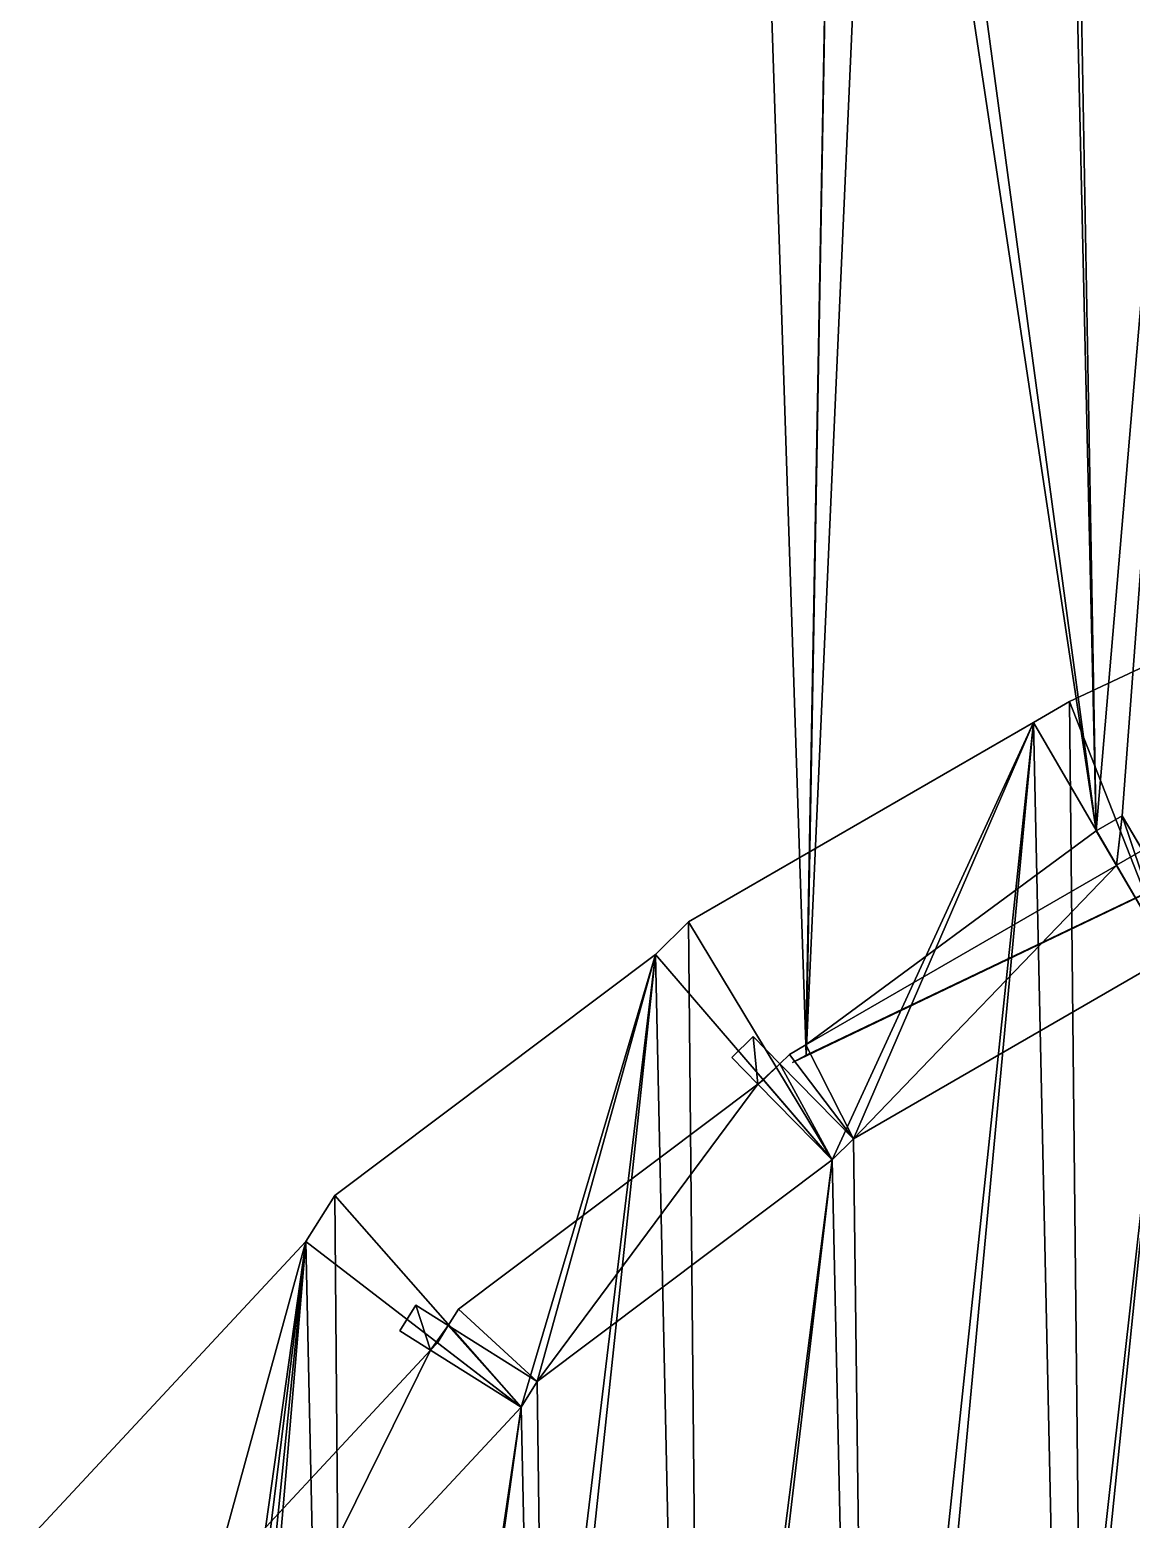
# Model space of a CAD drawing. Extents: x -282 to 16, y -6 to 46.
# Drawn here: x -13.202 to -9.537, y 7.373 to 12.329 of the extents above; entities that cross this region are included whole.
import ezdxf

# ---------------------------------------------------------------- set-up
doc = ezdxf.new("R2010")
doc.units = 0

msp = doc.modelspace()

# ---------------------------------------------------------------- linework, layer by layer
for points in [[(-6.0437, 10.9039, -0.0618), (-12.6705, 39.5314, -0.0618), (-12.6392, 39.5816, -0.0618)], [(-12.6392, 39.5816, -0.0618), (-12.6705, 39.5314, -0.0618), (-6.0437, 10.9039, -0.0618)], [(-6.0437, 10.9039, -0.0618), (-12.6392, 39.5816, -0.0618), (-12.3861, 39.4779, -0.0618)], [(-12.3861, 39.4779, -0.0618), (-12.6392, 39.5816, -0.0618), (-6.0437, 10.9039, -0.0618)], [(-6.0437, 10.9039, -0.0618), (-12.7335, 39.4307, -0.0618), (-12.6705, 39.5314, -0.0618)], [(-12.6705, 39.5314, -0.0618), (-12.7335, 39.4307, -0.0618), (-6.0437, 10.9039, -0.0618)], [(-6.0437, 10.9039, -0.0618), (-12.3861, 39.4779, -0.0618), (-11.6386, 39.2051, -0.0618)], [(-11.6386, 39.2051, -0.0618), (-12.3861, 39.4779, -0.0618), (-6.0437, 10.9039, -0.0618)], [(-12.7335, 39.4307, -0.0618), (-6.0437, 10.9039, -0.0618), (-13.2018, 38.682, -0.0618)], [(-13.2018, 38.682, -0.0618), (-6.0437, 10.9039, -0.0618), (-12.7335, 39.4307, -0.0618)], [(-6.0437, 10.9039, -0.0618), (-11.6386, 39.2051, -0.0618), (-10.8811, 38.9616, -0.0618)], [(-10.8811, 38.9616, -0.0618), (-11.6386, 39.2051, -0.0618), (-6.0437, 10.9039, -0.0618)], [(-6.0437, 10.9039, -0.0618), (-10.8811, 38.9616, -0.0618), (-10.1146, 38.7479, -0.0618)], [(-10.1146, 38.7479, -0.0618), (-10.8811, 38.9616, -0.0618), (-6.0437, 10.9039, -0.0618)], [(-6.0437, 10.9039, -0.0618), (-10.1146, 38.7479, -0.0618), (-9.3403, 38.5643, -0.0618)], [(-9.3403, 38.5643, -0.0618), (-10.1146, 38.7479, -0.0618), (-6.0437, 10.9039, -0.0618)], [(-13.2018, 38.682, -0.0618), (-6.1285, 11.233, 0.5882), (-6.0437, 10.9039, -0.0618)], [(-6.1285, 11.233, 0.5882), (-13.2018, 38.682, -0.0618), (-6.2458, 11.6881, 0.5882)], [(-6.2458, 11.6881, 0.5882), (-13.2018, 38.682, -0.0618), (-6.4841, 12.6129, 0.5882)], [(-6.4841, 12.6129, 0.5882), (-13.2018, 38.682, -0.0618), (-6.2458, 11.6881, 0.5882)], [(-6.2458, 11.6881, 0.5882), (-13.2018, 38.682, -0.0618), (-6.1285, 11.233, 0.5882)], [(-6.0437, 10.9039, -0.0618), (-6.1285, 11.233, 0.5882), (-13.2018, 38.682, -0.0618)], [(-13.2018, 38.682, -0.3218), (-6.0437, 10.9039, -0.0618), (-6.0437, 10.9039, -0.3218)], [(-6.0437, 10.9039, -0.0618), (-13.2018, 38.682, -0.3218), (-13.2018, 38.682, -0.0618)], [(-13.2018, 38.682, -0.0618), (-13.2018, 38.682, -0.3218), (-6.0437, 10.9039, -0.0618)], [(-6.0437, 10.9039, -0.3218), (-6.0437, 10.9039, -0.0618), (-13.2018, 38.682, -0.3218)], [(-8.9355, 18.1185, -0.3218), (-13.2018, 38.682, -0.3218), (-6.0437, 10.9039, -0.3218)], [(-6.0437, 10.9039, -0.3218), (-13.2018, 38.682, -0.3218), (-8.9355, 18.1185, -0.3218)], [(-6.5252, 10.7688, 4.5987), (-6.4879, 10.624, 3.9382), (-11.1843, 28.849, 3.9382)], [(-6.5252, 10.7688, 4.5987), (-11.1843, 28.849, 3.9382), (-7.9035, 16.1174, 4.5987)], [(-8.8441, 19.8668, 3.9382), (-11.1843, 28.849, 3.9382), (-6.4879, 10.624, 3.9382)], [(-7.9035, 16.1174, 4.5987), (-11.1843, 28.849, 3.9382), (-6.5252, 10.7688, 4.5987)], [(-11.1843, 28.849, 3.9382), (-6.4879, 10.624, 3.9382), (-6.5252, 10.7688, 4.5987)], [(-6.4879, 10.624, 3.9382), (-11.1843, 28.849, 3.9382), (-8.8441, 19.8668, 3.9382)], [(-8.9355, 18.1185, 4.5987), (-9.7459, 14.8209, 4.5987), (-9.6531, 9.6633, 4.5987)], [(-9.6531, 9.6633, 4.5987), (-9.7459, 14.8209, 4.5987), (-8.9355, 18.1185, 4.5987)], [(-9.6531, 9.6633, -0.0618), (-8.9355, 18.1185, -0.0618), (-9.7459, 14.8209, -0.0618)], [(-8.9355, 18.1185, 4.1182), (-9.7459, 14.8209, 4.1182), (-7.0087, 10.6414, 4.1182)], [(-8.9355, 18.1185, 4.5987), (-9.6531, 9.6633, 4.5987), (-9.5668, 9.7137, 4.5987)], [(-9.5668, 9.7137, 4.5987), (-9.6531, 9.6633, 4.5987), (-8.9355, 18.1185, 4.5987)], [(-9.5668, 9.7137, -0.0618), (-8.9355, 18.1185, -0.0618), (-9.6531, 9.6633, -0.0618)], [(-8.9355, 18.1185, 4.5987), (-9.5668, 9.7137, 4.5987), (-9.5004, 9.6002, 4.5987)], [(-9.5004, 9.6002, 4.5987), (-9.5668, 9.7137, 4.5987), (-8.9355, 18.1185, 4.5987)], [(-9.4997, 9.599, -0.0618), (-8.9355, 18.1185, -0.0618), (-9.5668, 9.7137, -0.0618)], [(-10.5043, 15.3082, 4.5987), (-10.8615, 16.2566, 4.5987), (-10.6192, 8.9511, 4.5987)], [(-10.8615, 16.2566, 4.5987), (-10.6192, 8.9511, 4.1182), (-10.6192, 8.9511, 4.5987)], [(-10.6192, 8.9511, 4.1182), (-10.8615, 16.2566, 4.5987), (-10.8615, 16.2566, 4.1182)], [(-10.6192, 8.9511, 4.5987), (-10.8615, 16.2566, 4.5987), (-10.5043, 15.3082, 4.5987)], [(-10.8615, 16.2566, 4.1182), (-10.8615, 16.2566, 4.5987), (-10.6192, 8.9511, 4.1182)], [(-10.6192, 8.9511, 4.5987), (-10.6192, 8.9511, 4.1182), (-10.8615, 16.2566, 4.5987)], [(-10.6192, 8.9511, -0.0618), (-10.5043, 15.3082, -0.0618), (-10.8615, 16.2566, -0.0618)], [(-10.6192, 8.9511, 4.1182), (-10.5043, 15.3082, 4.1182), (-10.8615, 16.2566, 4.1182)], [(-10.6192, 8.9511, 4.5987), (-9.6531, 9.6633, 4.5987), (-10.5043, 15.3082, 4.5987)], [(-10.5043, 15.3082, 4.5987), (-9.6531, 9.6633, 4.5987), (-10.6192, 8.9511, 4.5987)], [(-10.5043, 15.3082, -0.0618), (-10.6192, 8.9511, -0.0618), (-9.6531, 9.6633, -0.0618)], [(-10.6181, 8.9174, 4.1182), (-10.5043, 15.3082, 4.1182), (-10.6192, 8.9511, 4.1182)], [(-10.5043, 15.3082, 4.1182), (-10.6181, 8.9174, 4.1182), (-10.3529, 14.8615, 4.1182)], [(-10.5043, 15.3082, 4.5987), (-9.6531, 9.6633, 4.5987), (-10.3529, 14.8615, 4.5987)], [(-10.3529, 14.8615, 4.5987), (-9.6531, 9.6633, 4.5987), (-10.5043, 15.3082, 4.5987)], [(-10.3529, 14.8615, -0.0618), (-10.5043, 15.3082, -0.0618), (-9.6531, 9.6633, -0.0618)], [(-10.3529, 14.8615, 4.1182), (-10.6181, 8.9174, 4.1182), (-7.0087, 10.6414, 4.1182)], [(-10.3529, 14.8615, 4.5987), (-9.6531, 9.6633, 4.5987), (-9.7689, 14.7236, 4.5987)], [(-9.7689, 14.7236, 4.5987), (-9.6531, 9.6633, 4.5987), (-10.3529, 14.8615, 4.5987)], [(-9.7689, 14.7236, -0.0618), (-10.3529, 14.8615, -0.0618), (-9.6531, 9.6633, -0.0618)], [(-9.7689, 14.7236, 4.1182), (-10.3529, 14.8615, 4.1182), (-7.0087, 10.6414, 4.1182)], [(-9.7689, 14.7236, 4.5987), (-9.6531, 9.6633, 4.5987), (-9.7459, 14.8209, 4.5987)], [(-9.7459, 14.8209, 4.5987), (-9.6531, 9.6633, 4.5987), (-9.7689, 14.7236, 4.5987)], [(-9.7459, 14.8209, -0.0618), (-9.7689, 14.7236, -0.0618), (-9.6531, 9.6633, -0.0618)], [(-9.7459, 14.8209, 4.1182), (-9.7689, 14.7236, 4.1182), (-7.0087, 10.6414, 4.1182)], [(-9.7421, 10.0943, 11.1482), (-9.6295, -0.6979, 11.1482), (-8.5391, 10.6585, 11.1482)], [(-8.5391, 10.6585, 11.1482), (-9.6295, -0.6979, 11.1482), (-9.7421, 10.0943, 11.1482)], [(-8.5391, 10.6585, 10.9482), (-9.7421, 10.0943, 10.9482), (-9.4095, 9.2463, 10.9482)], [(-8.5391, 10.6585, 11.1482), (-9.7421, 10.0943, 11.1482), (-8.5391, 10.6585, 10.9482)], [(-9.7421, 10.0943, 10.9482), (-8.5391, 10.6585, 10.9482), (-9.7421, 10.0943, 11.1482)], [(-8.5391, 10.6585, 11.1482), (-9.6295, -0.6979, 11.1482), (-9.5069, -0.7625, 11.1482)], [(-9.5069, -0.7625, 11.1482), (-9.6295, -0.6979, 11.1482), (-8.5391, 10.6585, 11.1482)], [(-10.6638, 8.8929, 4.1182), (-7.0087, 10.6414, 4.1182), (-10.6181, 8.9174, 4.1182)], [(-9.8617, 10.0244, 11.1482), (-9.6295, -0.6979, 11.1482), (-9.7421, 10.0943, 11.1482)], [(-9.7421, 10.0943, 11.1482), (-9.6295, -0.6979, 11.1482), (-9.8617, 10.0244, 11.1482)], [(-9.7421, 10.0943, 10.9482), (-9.8617, 10.0244, 10.9482), (-9.4095, 9.2463, 10.9482)], [(-9.7421, 10.0943, 11.1482), (-9.8617, 10.0244, 11.1482), (-9.7421, 10.0943, 10.9482)], [(-9.8617, 10.0244, 10.9482), (-9.7421, 10.0943, 10.9482), (-9.8617, 10.0244, 11.1482)], [(-11.0095, 9.3608, 11.1482), (-10.92, 0.0188, 11.1482), (-9.8617, 10.0244, 11.1482)], [(-9.8617, 10.0244, 11.1482), (-10.92, 0.0188, 11.1482), (-11.0095, 9.3608, 11.1482)], [(-9.8617, 10.0244, 10.9482), (-11.0095, 9.3608, 10.9482), (-10.5322, 8.5685, 10.9482)], [(-9.8617, 10.0244, 11.1482), (-11.0095, 9.3608, 11.1482), (-9.8617, 10.0244, 10.9482)], [(-11.0095, 9.3608, 10.9482), (-9.8617, 10.0244, 10.9482), (-11.0095, 9.3608, 11.1482)], [(-9.8617, 10.0244, 11.1482), (-10.92, 0.0188, 11.1482), (-10.8049, -0.0846, 11.1482)], [(-10.8049, -0.0846, 11.1482), (-10.92, 0.0188, 11.1482), (-9.8617, 10.0244, 11.1482)], [(-9.8617, 10.0244, 11.1482), (-10.8049, -0.0846, 11.1482), (-9.6295, -0.6979, 11.1482)], [(-9.6295, -0.6979, 11.1482), (-10.8049, -0.0846, 11.1482), (-9.8617, 10.0244, 11.1482)], [(-10.4608, 8.6385, 10.9482), (-9.8617, 10.0244, 10.9482), (-10.5322, 8.5685, 10.9482)], [(-9.4095, 9.2463, 10.9482), (-9.8617, 10.0244, 10.9482), (-10.4608, 8.6385, 10.9482)], [(-9.6531, 9.6633, 4.5987), (-9.5668, 9.7137, -0.0618), (-9.6531, 9.6633, -0.0618)], [(-9.5668, 9.7137, -0.0618), (-9.6531, 9.6633, 4.5987), (-9.5668, 9.7137, 4.5987)], [(-9.5668, 9.7137, -0.0618), (-9.5861, 9.5485, -0.0618), (-9.6531, 9.6633, -0.0618)], [(-9.6531, 9.6633, 10.9382), (-9.5668, 9.7137, 4.5987), (-9.6531, 9.6633, 4.5987)], [(-9.5668, 9.7137, 4.5987), (-9.6531, 9.6633, 10.9382), (-9.5668, 9.7137, 10.9382)], [(-9.5668, 9.7137, 4.5987), (-9.6531, 9.6633, 4.5987), (-9.5668, 9.7137, -0.0618)], [(-9.6531, 9.6633, -0.0618), (-9.5668, 9.7137, -0.0618), (-9.6531, 9.6633, 4.5987)], [(-9.6531, 9.6633, -0.0618), (-9.5861, 9.5485, -0.0618), (-9.5668, 9.7137, -0.0618)], [(-9.5668, 9.7137, 10.9382), (-9.6531, 9.6633, 10.9382), (-9.5668, 9.7137, 4.5987)], [(-9.6531, 9.6633, 4.5987), (-9.5668, 9.7137, 4.5987), (-9.6531, 9.6633, 10.9382)], [(-9.5861, 9.5485, 10.9382), (-9.5668, 9.7137, 10.9382), (-9.6531, 9.6633, 10.9382)], [(-9.6531, 9.6633, 10.9382), (-9.5668, 9.7137, 10.9382), (-9.5861, 9.5485, 10.9382)], [(-9.5861, 9.5485, -0.0618), (-9.5668, 9.7137, -0.0618), (-9.5854, 9.5489, -0.0618)], [(-9.5854, 9.5489, -0.0618), (-9.5668, 9.7137, -0.0618), (-9.5861, 9.5485, -0.0618)], [(-9.5668, 9.7137, 10.9382), (-9.5861, 9.5485, 10.9382), (-9.4095, 9.2463, 10.9382)], [(-9.4095, 9.2463, 10.9382), (-9.5861, 9.5485, 10.9382), (-9.5668, 9.7137, 10.9382)], [(-9.5854, 9.5489, -0.0618), (-9.5668, 9.7137, -0.0618), (-9.4997, 9.599, -0.0618)], [(-9.4997, 9.599, -0.0618), (-9.5668, 9.7137, -0.0618), (-9.5854, 9.5489, -0.0618)], [(-9.5668, 9.7137, 10.9382), (-9.4997, 9.599, -0.0618), (-9.5668, 9.7137, -0.0618)], [(-9.5668, 9.7137, 10.9382), (-9.5668, 9.7137, -0.0618), (-9.5668, 9.7137, 4.5987)], [(-9.5668, 9.7137, 4.5987), (-9.5668, 9.7137, -0.0618), (-9.5668, 9.7137, 10.9382)], [(-9.5668, 9.7137, -0.0618), (-9.4997, 9.599, -0.0618), (-9.5668, 9.7137, 10.9382)], [(-9.5668, 9.7137, 10.9382), (-9.4095, 9.2463, 10.9382), (-9.4997, 9.599, 10.9382)], [(-9.4997, 9.599, -0.0618), (-9.5668, 9.7137, 10.9382), (-9.4997, 9.599, 10.9382)], [(-9.4997, 9.599, 10.9382), (-9.4095, 9.2463, 10.9382), (-9.5668, 9.7137, 10.9382)], [(-9.4997, 9.599, 10.9382), (-9.5668, 9.7137, 10.9382), (-9.4997, 9.599, -0.0618)], [(-9.6531, 9.6633, 4.5987), (-10.6192, 8.9511, 4.5987), (-9.5861, 9.5485, 4.5987)], [(-9.5861, 9.5485, 4.5987), (-10.6192, 8.9511, 4.5987), (-9.6531, 9.6633, 4.5987)], [(-9.5861, 9.5485, -0.0618), (-9.6531, 9.6633, -0.0618), (-10.6192, 8.9511, -0.0618)], [(-9.6531, 9.6633, 4.5987), (-9.5861, 9.5485, -0.0618), (-9.5861, 9.5485, 4.5987)], [(-9.5861, 9.5485, -0.0618), (-9.6531, 9.6633, 4.5987), (-9.6531, 9.6633, -0.0618)], [(-9.6531, 9.6633, 10.9382), (-9.5861, 9.5485, 9.9382), (-9.5861, 9.5485, 10.9382)], [(-9.5861, 9.5485, 9.9382), (-9.6531, 9.6633, 10.9382), (-9.5861, 9.5485, 7.5382)], [(-9.5861, 9.5485, 7.5382), (-9.6531, 9.6633, 4.5987), (-9.5861, 9.5485, 4.5987)], [(-9.6531, 9.6633, 4.5987), (-9.5861, 9.5485, 7.5382), (-9.6531, 9.6633, 10.9382)], [(-9.6531, 9.6633, -0.0618), (-9.6531, 9.6633, 4.5987), (-9.5861, 9.5485, -0.0618)], [(-9.5861, 9.5485, 4.5987), (-9.5861, 9.5485, -0.0618), (-9.6531, 9.6633, 4.5987)], [(-9.6531, 9.6633, 10.9382), (-9.5861, 9.5485, 7.5382), (-9.6531, 9.6633, 4.5987)], [(-9.5861, 9.5485, 4.5987), (-9.6531, 9.6633, 4.5987), (-9.5861, 9.5485, 7.5382)], [(-9.5861, 9.5485, 7.5382), (-9.6531, 9.6633, 10.9382), (-9.5861, 9.5485, 9.9382)], [(-9.5861, 9.5485, 10.9382), (-9.5861, 9.5485, 9.9382), (-9.6531, 9.6633, 10.9382)], [(-9.4095, 9.2463, -0.0618), (-9.5854, 9.5489, -0.0618), (-9.4997, 9.599, -0.0618)], [(-9.4997, 9.599, -0.0618), (-9.5854, 9.5489, -0.0618), (-9.4095, 9.2463, -0.0618)], [(-9.5861, 9.5485, 10.9382), (-10.6192, 8.9511, 9.9382), (-9.5861, 9.5485, 9.9382)], [(-10.6192, 8.9511, 9.9382), (-9.5861, 9.5485, 10.9382), (-10.6192, 8.9511, 10.9382)], [(-10.6192, 8.9511, 10.9382), (-9.5861, 9.5485, 10.9382), (-10.6192, 8.9511, 9.9382)], [(-9.5861, 9.5485, 9.9382), (-10.6192, 8.9511, 9.9382), (-9.5861, 9.5485, 10.9382)], [(-10.4608, 8.6385, 10.9382), (-10.6192, 8.9511, 10.9382), (-9.5861, 9.5485, 10.9382)], [(-9.5861, 9.5485, 10.9382), (-10.6192, 8.9511, 10.9382), (-10.4608, 8.6385, 10.9382)], [(-9.5861, 9.5485, 7.5382), (-10.6192, 8.9511, 4.5987), (-9.5861, 9.5485, 4.5987)], [(-10.6192, 8.9511, 4.5987), (-9.5861, 9.5485, 7.5382), (-10.6192, 8.9511, 4.6882)], [(-10.6192, 8.9511, 4.6882), (-9.5861, 9.5485, 7.5382), (-10.6192, 8.9511, 7.5382)], [(-10.6192, 8.9511, 7.5382), (-9.5861, 9.5485, 7.5382), (-10.6192, 8.9511, 4.6882)], [(-10.6192, 8.9511, 4.6882), (-9.5861, 9.5485, 7.5382), (-10.6192, 8.9511, 4.5987)], [(-9.5861, 9.5485, 4.5987), (-10.6192, 8.9511, 4.5987), (-9.5861, 9.5485, 7.5382)], [(-9.5861, 9.5485, -0.0618), (-10.6192, 8.9511, 4.1182), (-10.6192, 8.9511, -0.0618)], [(-10.6192, 8.9511, 4.1182), (-9.5861, 9.5485, -0.0618), (-9.5861, 9.5485, 4.5987)], [(-10.6192, 8.9511, 4.1182), (-9.5861, 9.5485, 4.5987), (-10.6192, 8.9511, 4.5987)], [(-10.6192, 8.9511, 4.5987), (-9.5861, 9.5485, 4.5987), (-10.6192, 8.9511, 4.1182)], [(-9.5861, 9.5485, 4.5987), (-9.5861, 9.5485, -0.0618), (-10.6192, 8.9511, 4.1182)], [(-10.6192, 8.9511, -0.0618), (-10.6192, 8.9511, 4.1182), (-9.5861, 9.5485, -0.0618)], [(-9.5861, 9.5485, 9.9382), (-10.6192, 8.9511, 7.5382), (-9.5861, 9.5485, 7.5382)], [(-10.6192, 8.9511, 7.5382), (-9.5861, 9.5485, 9.9382), (-10.6192, 8.9511, 9.9382)], [(-10.6192, 8.9511, 9.9382), (-9.5861, 9.5485, 9.9382), (-10.6192, 8.9511, 7.5382)], [(-9.5861, 9.5485, 7.5382), (-10.6192, 8.9511, 7.5382), (-9.5861, 9.5485, 9.9382)], [(-10.4608, 8.6385, 10.9382), (-9.5861, 9.5485, 10.9382), (-9.4095, 9.2463, 10.9382)], [(-9.4095, 9.2463, 10.9382), (-9.5861, 9.5485, 10.9382), (-10.4608, 8.6385, 10.9382)], [(-9.5854, 9.5489, -0.0618), (-9.4095, 9.2463, -0.0618), (-9.5861, 9.5485, -0.0618)], [(-9.5861, 9.5485, -0.0618), (-9.4095, 9.2463, -0.0618), (-9.5854, 9.5489, -0.0618)], [(-9.5861, 9.5485, 7.5382), (-9.5861, 9.5485, 4.5987), (-9.5861, 9.5485, 9.9382)], [(-9.5861, 9.5485, 10.9382), (-9.4095, 9.2463, -0.0618), (-9.4095, 9.2463, 10.9382)], [(-9.4095, 9.2463, -0.0618), (-9.5861, 9.5485, 10.9382), (-9.5861, 9.5485, 9.9382)], [(-9.4095, 9.2463, -0.0618), (-9.5861, 9.5485, 9.9382), (-9.5861, 9.5485, 4.5987)], [(-9.4095, 9.2463, -0.0618), (-9.5861, 9.5485, 4.5987), (-9.5861, 9.5485, -0.0618)], [(-9.5861, 9.5485, -0.0618), (-9.5861, 9.5485, 4.5987), (-9.4095, 9.2463, -0.0618)], [(-9.5861, 9.5485, 4.5987), (-9.5861, 9.5485, 9.9382), (-9.4095, 9.2463, -0.0618)], [(-9.5861, 9.5485, 9.9382), (-9.5861, 9.5485, 10.9382), (-9.4095, 9.2463, -0.0618)], [(-9.4095, 9.2463, 10.9382), (-9.4095, 9.2463, -0.0618), (-9.5861, 9.5485, 10.9382)], [(-9.5861, 9.5485, 9.9382), (-9.5861, 9.5485, 4.5987), (-9.5861, 9.5485, 7.5382)], [(-11.12, 9.2525, 11.1482), (-10.92, 0.0188, 11.1482), (-11.0095, 9.3608, 11.1482)], [(-11.0095, 9.3608, 11.1482), (-10.92, 0.0188, 11.1482), (-11.12, 9.2525, 11.1482)], [(-11.0095, 9.3608, 10.9482), (-11.12, 9.2525, 10.9482), (-10.5322, 8.5685, 10.9482)], [(-11.12, 9.2525, 11.1482), (-11.12, 9.2525, 10.9482), (-11.0095, 9.3608, 11.1482)], [(-11.0095, 9.3608, 10.9482), (-11.0095, 9.3608, 11.1482), (-11.12, 9.2525, 10.9482)], [(-12.1872, 8.4503, 11.1482), (-12.124, 0.9232, 11.1482), (-11.12, 9.2525, 11.1482)], [(-11.12, 9.2525, 11.1482), (-12.124, 0.9232, 11.1482), (-12.1872, 8.4503, 11.1482)], [(-11.12, 9.2525, 10.9482), (-12.1872, 8.4503, 10.9482), (-11.567, 7.746, 10.9482)], [(-11.12, 9.2525, 11.1482), (-12.1872, 8.4503, 11.1482), (-11.12, 9.2525, 10.9482)], [(-12.1872, 8.4503, 10.9482), (-11.12, 9.2525, 10.9482), (-12.1872, 8.4503, 11.1482)], [(-11.12, 9.2525, 11.1482), (-12.124, 0.9232, 11.1482), (-12.0209, 0.7741, 11.1482)], [(-12.0209, 0.7741, 11.1482), (-12.124, 0.9232, 11.1482), (-11.12, 9.2525, 11.1482)], [(-11.12, 9.2525, 11.1482), (-12.0209, 0.7741, 11.1482), (-10.92, 0.0188, 11.1482)], [(-10.92, 0.0188, 11.1482), (-12.0209, 0.7741, 11.1482), (-11.12, 9.2525, 11.1482)], [(-11.5137, 7.8306, 10.9482), (-11.12, 9.2525, 10.9482), (-11.567, 7.746, 10.9482)], [(-10.5322, 8.5685, 10.9482), (-11.12, 9.2525, 10.9482), (-11.5137, 7.8306, 10.9482)], [(-9.4095, 9.2463, 10.9382), (-10.3624, 0.7277, 10.9382), (-10.4608, 8.6385, 10.9382)], [(-10.4608, 8.6385, 10.9382), (-9.4095, 9.2463, -0.0618), (-10.4608, 8.6385, -0.0618)], [(-9.4095, 9.2463, -0.0618), (-10.4608, 8.6385, 10.9382), (-9.4095, 9.2463, 10.9382)], [(-9.4095, 9.2463, 10.9382), (-10.4608, 8.6385, 10.9382), (-9.4095, 9.2463, -0.0618)], [(-10.4608, 8.6385, -0.0618), (-9.4095, 9.2463, -0.0618), (-10.4608, 8.6385, 10.9382)], [(-10.4608, 8.6385, -0.0618), (-10.3624, 0.7277, -0.0618), (-9.4095, 9.2463, -0.0618)], [(-9.4095, 9.2463, -0.0618), (-10.3624, 0.7277, -0.0618), (-10.4608, 8.6385, -0.0618)], [(-9.4095, 9.2463, 10.9482), (-10.4608, 8.6385, 10.9482), (-9.4095, 9.2463, 10.9382)], [(-10.4608, 8.6385, 10.9382), (-9.4095, 9.2463, 10.9382), (-10.4608, 8.6385, 10.9482)], [(-9.4095, 9.2463, 11.1482), (-10.4608, 8.6385, 11.1482), (-9.4095, 9.2463, 10.9482)], [(-10.4608, 8.6385, 10.9482), (-9.4095, 9.2463, 10.9482), (-10.4608, 8.6385, 11.1482)], [(-10.288, 0.6609, 10.9382), (-10.3624, 0.7277, 10.9382), (-9.4095, 9.2463, 10.9382)], [(-9.4095, 9.2463, -0.0618), (-10.3624, 0.7277, -0.0618), (-10.288, 0.6609, -0.0618)], [(-10.288, 0.6609, -0.0618), (-10.3624, 0.7277, -0.0618), (-9.4095, 9.2463, -0.0618)], [(-9.2114, 0.0991, 10.9382), (-10.288, 0.6609, 10.9382), (-9.4095, 9.2463, 10.9382)], [(-9.4095, 9.2463, -0.0618), (-10.288, 0.6609, -0.0618), (-9.2114, 0.0991, -0.0618)], [(-9.2114, 0.0991, -0.0618), (-10.288, 0.6609, -0.0618), (-9.4095, 9.2463, -0.0618)], [(-10.7943, 8.979, -0.0618), (-10.7792, 8.8207, -0.0618), (-10.8658, 8.909, -0.0618)], [(-10.8658, 8.909, 3.3882), (-10.7943, 8.979, -0.0618), (-10.8658, 8.909, -0.0618)], [(-10.7943, 8.979, -0.0618), (-10.8658, 8.909, 3.3882), (-10.7943, 8.979, 10.9382)], [(-10.7943, 8.979, 10.9382), (-10.8658, 8.909, 3.3882), (-10.8658, 8.909, 10.9382)], [(-10.7792, 8.8207, 10.9382), (-10.7943, 8.979, 10.9382), (-10.8658, 8.909, 10.9382)], [(-10.8658, 8.909, -0.0618), (-10.7792, 8.8207, -0.0618), (-10.7943, 8.979, -0.0618)], [(-10.8658, 8.909, 10.9382), (-10.8658, 8.909, 3.3882), (-10.7943, 8.979, 10.9382)], [(-10.7943, 8.979, 10.9382), (-10.8658, 8.909, 3.3882), (-10.7943, 8.979, -0.0618)], [(-10.8658, 8.909, -0.0618), (-10.7943, 8.979, -0.0618), (-10.8658, 8.909, 3.3882)], [(-10.8658, 8.909, 10.9382), (-10.7943, 8.979, 10.9382), (-10.7792, 8.8207, 10.9382)], [(-10.7792, 8.8207, -0.0618), (-10.7943, 8.979, -0.0618), (-10.7057, 8.8885, -0.0618)], [(-10.7057, 8.8885, -0.0618), (-10.7943, 8.979, 10.9382), (-10.7057, 8.8885, 10.9382)], [(-10.7943, 8.979, 10.9382), (-10.7057, 8.8885, -0.0618), (-10.7943, 8.979, -0.0618)], [(-10.7943, 8.979, 10.9382), (-10.7792, 8.8207, 10.9382), (-10.7057, 8.8885, 10.9382)], [(-10.7057, 8.8885, -0.0618), (-10.7943, 8.979, -0.0618), (-10.7792, 8.8207, -0.0618)], [(-10.7943, 8.979, -0.0618), (-10.7057, 8.8885, -0.0618), (-10.7943, 8.979, 10.9382)], [(-10.7057, 8.8885, 10.9382), (-10.7943, 8.979, 10.9382), (-10.7057, 8.8885, -0.0618)], [(-10.7057, 8.8885, 10.9382), (-10.7792, 8.8207, 10.9382), (-10.7943, 8.979, 10.9382)], [(-10.4608, 8.6385, 10.9382), (-10.6742, 8.9194, 10.9382), (-10.6192, 8.9511, 10.9382)], [(-10.6192, 8.9511, 10.9382), (-10.6742, 8.9194, 10.9382), (-10.4608, 8.6385, 10.9382)], [(-10.6192, 8.9511, 10.9382), (-10.6742, 8.9194, 9.9382), (-10.6192, 8.9511, 9.9382)], [(-10.6742, 8.9194, 9.9382), (-10.6192, 8.9511, 10.9382), (-10.6742, 8.9194, 10.9382)], [(-10.6742, 8.9194, 10.9382), (-10.6192, 8.9511, 10.9382), (-10.6742, 8.9194, 9.9382)], [(-10.6192, 8.9511, 9.9382), (-10.6742, 8.9194, 9.9382), (-10.6192, 8.9511, 10.9382)], [(-10.6192, 8.9511, 9.9382), (-10.6742, 8.9194, 7.5382), (-10.6192, 8.9511, 7.5382)], [(-10.6742, 8.9194, 7.5382), (-10.6192, 8.9511, 9.9382), (-10.6742, 8.9194, 9.9382)], [(-10.6742, 8.9194, 9.9382), (-10.6192, 8.9511, 9.9382), (-10.6742, 8.9194, 7.5382)], [(-10.6192, 8.9511, 7.5382), (-10.6742, 8.9194, 7.5382), (-10.6192, 8.9511, 9.9382)], [(-10.6192, 8.9511, 4.1182), (-10.6742, 8.9194, -0.0618), (-10.6192, 8.9511, -0.0618)], [(-10.6742, 8.9194, -0.0618), (-10.6192, 8.9511, 4.1182), (-10.6742, 8.9194, 7.5382)], [(-10.6742, 8.9194, 7.5382), (-10.6192, 8.9511, 4.1182), (-10.6192, 8.9511, 4.5987)], [(-10.6742, 8.9194, 7.5382), (-10.6192, 8.9511, 4.5987), (-10.6192, 8.9511, 4.6882)], [(-10.6742, 8.9194, 7.5382), (-10.6192, 8.9511, 4.6882), (-10.6192, 8.9511, 7.5382)], [(-10.6192, 8.9511, 7.5382), (-10.6192, 8.9511, 4.6882), (-10.6742, 8.9194, 7.5382)], [(-10.6192, 8.9511, 4.6882), (-10.6192, 8.9511, 4.5987), (-10.6742, 8.9194, 7.5382)], [(-10.6192, 8.9511, 4.5987), (-10.6192, 8.9511, 4.1182), (-10.6742, 8.9194, 7.5382)], [(-10.6742, 8.9194, 7.5382), (-10.6192, 8.9511, 4.1182), (-10.6742, 8.9194, -0.0618)], [(-10.6192, 8.9511, -0.0618), (-10.6742, 8.9194, -0.0618), (-10.6192, 8.9511, 4.1182)], [(-10.6192, 8.9511, 4.1182), (-10.6192, 8.9511, 4.5987), (-10.6181, 8.9174, 4.1182)], [(-10.6192, 8.9511, 4.5987), (-10.6192, 8.9511, 4.6882), (-10.6181, 8.9174, 4.1182)], [(-10.6181, 8.9174, 4.6882), (-10.6181, 8.9174, 4.1182), (-10.6192, 8.9511, 4.6882)], [(-10.8658, 8.909, 10.9382), (-10.7792, 8.8207, 8.7082), (-10.7792, 8.8207, 10.9382)], [(-10.7792, 8.8207, 8.7082), (-10.8658, 8.909, 10.9382), (-10.7792, 8.8207, -0.0618)], [(-10.7792, 8.8207, -0.0618), (-10.8658, 8.909, 10.9382), (-10.8658, 8.909, -0.0618)], [(-10.8658, 8.909, -0.0618), (-10.8658, 8.909, 10.9382), (-10.8658, 8.909, 3.3882)], [(-10.8658, 8.909, 3.3882), (-10.8658, 8.909, 10.9382), (-10.8658, 8.909, -0.0618)], [(-10.8658, 8.909, -0.0618), (-10.8658, 8.909, 10.9382), (-10.7792, 8.8207, -0.0618)], [(-10.7792, 8.8207, -0.0618), (-10.8658, 8.909, 10.9382), (-10.7792, 8.8207, 8.7082)], [(-10.7792, 8.8207, 10.9382), (-10.7792, 8.8207, 8.7082), (-10.8658, 8.909, 10.9382)], [(-10.7792, 8.8207, -0.0618), (-10.7057, 8.8885, -0.0618), (-10.7608, 8.8345, -0.0618)], [(-10.7057, 8.8885, 10.9382), (-10.7792, 8.8207, 10.9382), (-10.5322, 8.5685, 10.9382)], [(-10.7608, 8.8345, -0.0618), (-10.7057, 8.8885, -0.0618), (-10.7792, 8.8207, -0.0618)], [(-10.5322, 8.5685, 10.9382), (-10.7792, 8.8207, 10.9382), (-10.7057, 8.8885, 10.9382)], [(-10.5322, 8.5685, -0.0618), (-10.7608, 8.8345, -0.0618), (-10.7057, 8.8885, -0.0618)], [(-10.7057, 8.8885, -0.0618), (-10.7608, 8.8345, -0.0618), (-10.5322, 8.5685, -0.0618)], [(-10.6742, 8.9194, 10.9382), (-10.4608, 8.6385, 10.9382), (-10.7057, 8.8885, 10.9382)], [(-10.7057, 8.8885, 10.9382), (-10.4608, 8.6385, 10.9382), (-10.6742, 8.9194, 10.9382)], [(-10.6742, 8.9194, -0.0618), (-10.7057, 8.8885, 10.9382), (-10.7057, 8.8885, -0.0618)], [(-10.7057, 8.8885, 10.9382), (-10.6742, 8.9194, -0.0618), (-10.6742, 8.9194, 7.5382)], [(-10.7057, 8.8885, 10.9382), (-10.6742, 8.9194, 7.5382), (-10.6742, 8.9194, 9.9382)], [(-10.7057, 8.8885, 10.9382), (-10.6742, 8.9194, 9.9382), (-10.6742, 8.9194, 10.9382)], [(-10.6742, 8.9194, 10.9382), (-10.6742, 8.9194, 9.9382), (-10.7057, 8.8885, 10.9382)], [(-10.6742, 8.9194, 9.9382), (-10.6742, 8.9194, 7.5382), (-10.7057, 8.8885, 10.9382)], [(-10.6742, 8.9194, 7.5382), (-10.6742, 8.9194, -0.0618), (-10.7057, 8.8885, 10.9382)], [(-10.7057, 8.8885, -0.0618), (-10.7057, 8.8885, 10.9382), (-10.6742, 8.9194, -0.0618)], [(-10.7057, 8.8885, -0.0618), (-10.4608, 8.6385, 10.9382), (-10.4608, 8.6385, -0.0618)], [(-10.4608, 8.6385, 10.9382), (-10.7057, 8.8885, -0.0618), (-10.7057, 8.8885, 10.9382)], [(-10.7057, 8.8885, 10.9382), (-10.7057, 8.8885, -0.0618), (-10.4608, 8.6385, 10.9382)], [(-10.4608, 8.6385, -0.0618), (-10.4608, 8.6385, 10.9382), (-10.7057, 8.8885, -0.0618)], [(-10.5322, 8.5685, -0.0618), (-10.7057, 8.8885, -0.0618), (-10.4608, 8.6385, -0.0618)], [(-10.7057, 8.8885, 10.9382), (-10.5322, 8.5685, 10.9382), (-10.4608, 8.6385, 10.9382)], [(-10.4608, 8.6385, -0.0618), (-10.7057, 8.8885, -0.0618), (-10.5322, 8.5685, -0.0618)], [(-10.4608, 8.6385, 10.9382), (-10.5322, 8.5685, 10.9382), (-10.7057, 8.8885, 10.9382)], [(-10.6181, 8.9174, 4.6882), (-10.6638, 8.8929, 4.6882), (-10.6181, 8.9174, 4.1182)], [(-10.6638, 8.8929, 4.1182), (-10.6181, 8.9174, 4.1182), (-10.6638, 8.8929, 4.6882)], [(-10.7608, 8.8345, -0.0618), (-10.5322, 8.5685, -0.0618), (-10.7792, 8.8207, -0.0618)], [(-10.7792, 8.8207, -0.0618), (-10.5322, 8.5685, -0.0618), (-10.7608, 8.8345, -0.0618)], [(-11.5137, 7.8306, -0.0618), (-11.7756, 8.0716, -0.0618), (-10.7792, 8.8207, -0.0618)], [(-10.7792, 8.8207, -0.0618), (-11.7756, 8.0716, -0.0618), (-11.5137, 7.8306, -0.0618)], [(-11.7756, 8.0716, 10.9382), (-11.5137, 7.8306, 10.9382), (-10.7792, 8.8207, 10.9382)], [(-10.7792, 8.8207, 10.9382), (-11.5137, 7.8306, 10.9382), (-11.7756, 8.0716, 10.9382)], [(-11.7756, 8.0716, -0.0618), (-10.7792, 8.8207, 8.7082), (-10.7792, 8.8207, -0.0618)], [(-10.7792, 8.8207, 8.7082), (-11.7756, 8.0716, -0.0618), (-11.7756, 8.0716, 8.7082)], [(-11.7756, 8.0716, 8.7082), (-11.7756, 8.0716, -0.0618), (-10.7792, 8.8207, 8.7082)], [(-10.7792, 8.8207, -0.0618), (-10.7792, 8.8207, 8.7082), (-11.7756, 8.0716, -0.0618)], [(-11.7756, 8.0716, 10.9382), (-11.7756, 8.0716, 8.7082), (-10.7792, 8.8207, 10.9382)], [(-10.7792, 8.8207, 8.7082), (-10.7792, 8.8207, 10.9382), (-11.7756, 8.0716, 8.7082)], [(-11.7756, 8.0716, 8.7082), (-10.7792, 8.8207, 10.9382), (-10.7792, 8.8207, 8.7082)], [(-10.7792, 8.8207, 10.9382), (-11.7756, 8.0716, 8.7082), (-11.7756, 8.0716, 10.9382)], [(-11.5137, 7.8306, -0.0618), (-10.7792, 8.8207, -0.0618), (-10.5322, 8.5685, -0.0618)], [(-10.5322, 8.5685, -0.0618), (-10.7792, 8.8207, -0.0618), (-11.5137, 7.8306, -0.0618)], [(-10.7792, 8.8207, 10.9382), (-11.5137, 7.8306, 10.9382), (-10.5322, 8.5685, 10.9382)], [(-10.5322, 8.5685, 10.9382), (-11.5137, 7.8306, 10.9382), (-10.7792, 8.8207, 10.9382)], [(-10.7792, 8.8207, 10.9382), (-10.5322, 8.5685, -0.0618), (-10.5322, 8.5685, 10.9382)], [(-10.5322, 8.5685, -0.0618), (-10.7792, 8.8207, 10.9382), (-10.7792, 8.8207, 8.7082)], [(-10.5322, 8.5685, -0.0618), (-10.7792, 8.8207, 8.7082), (-10.7792, 8.8207, -0.0618)], [(-10.7792, 8.8207, -0.0618), (-10.7792, 8.8207, 8.7082), (-10.5322, 8.5685, -0.0618)], [(-10.7792, 8.8207, 8.7082), (-10.7792, 8.8207, 10.9382), (-10.5322, 8.5685, -0.0618)], [(-10.5322, 8.5685, 10.9382), (-10.5322, 8.5685, -0.0618), (-10.7792, 8.8207, 10.9382)], [(-10.4608, 8.6385, 10.9382), (-10.3624, 0.7277, 10.9382), (-10.5322, 8.5685, 10.9382)], [(-10.5322, 8.5685, -0.0618), (-10.3624, 0.7277, -0.0618), (-10.4608, 8.6385, -0.0618)], [(-10.4608, 8.6385, -0.0618), (-10.3624, 0.7277, -0.0618), (-10.5322, 8.5685, -0.0618)], [(-10.4608, 8.6385, 10.9482), (-10.5322, 8.5685, 10.9482), (-10.4608, 8.6385, 10.9382)], [(-10.5322, 8.5685, 10.9382), (-10.4608, 8.6385, 10.9382), (-10.5322, 8.5685, 10.9482)], [(-10.4608, 8.6385, 11.1482), (-10.5322, 8.5685, 11.1482), (-10.4608, 8.6385, 10.9482)], [(-10.5322, 8.5685, 10.9482), (-10.4608, 8.6385, 10.9482), (-10.5322, 8.5685, 11.1482)], [(-10.4608, 8.6385, 10.9382), (-10.5322, 8.5685, -0.0618), (-10.4608, 8.6385, -0.0618)], [(-10.5322, 8.5685, -0.0618), (-10.4608, 8.6385, 10.9382), (-10.5322, 8.5685, 10.9382)], [(-10.5322, 8.5685, 10.9382), (-10.4608, 8.6385, 10.9382), (-10.5322, 8.5685, -0.0618)], [(-10.4608, 8.6385, -0.0618), (-10.5322, 8.5685, -0.0618), (-10.4608, 8.6385, 10.9382)], [(-10.5322, 8.5685, 10.9382), (-11.4318, 1.5046, 10.9382), (-11.5137, 7.8306, 10.9382)], [(-11.5137, 7.8306, -0.0618), (-11.4318, 1.5046, -0.0618), (-10.5322, 8.5685, -0.0618)], [(-10.5322, 8.5685, -0.0618), (-11.4318, 1.5046, -0.0618), (-11.5137, 7.8306, -0.0618)], [(-10.5322, 8.5685, 10.9382), (-11.5137, 7.8306, -0.0618), (-10.5322, 8.5685, -0.0618)], [(-11.5137, 7.8306, -0.0618), (-10.5322, 8.5685, 10.9382), (-11.5137, 7.8306, 10.9382)], [(-11.5137, 7.8306, 10.9382), (-10.5322, 8.5685, 10.9382), (-11.5137, 7.8306, -0.0618)], [(-10.5322, 8.5685, -0.0618), (-11.5137, 7.8306, -0.0618), (-10.5322, 8.5685, 10.9382)], [(-10.5322, 8.5685, 10.9482), (-11.5137, 7.8306, 10.9482), (-10.5322, 8.5685, 10.9382)], [(-11.5137, 7.8306, 10.9382), (-10.5322, 8.5685, 10.9382), (-11.5137, 7.8306, 10.9482)], [(-10.5322, 8.5685, 11.1482), (-11.5137, 7.8306, 11.1482), (-10.5322, 8.5685, 10.9482)], [(-11.5137, 7.8306, 10.9482), (-10.5322, 8.5685, 10.9482), (-11.5137, 7.8306, 11.1482)], [(-11.375, 1.4224, 10.9382), (-11.4318, 1.5046, 10.9382), (-10.5322, 8.5685, 10.9382)], [(-10.5322, 8.5685, -0.0618), (-11.4318, 1.5046, -0.0618), (-11.375, 1.4224, -0.0618)], [(-11.375, 1.4224, -0.0618), (-11.4318, 1.5046, -0.0618), (-10.5322, 8.5685, -0.0618)], [(-10.3624, 0.7277, 10.9382), (-11.375, 1.4224, 10.9382), (-10.5322, 8.5685, 10.9382)], [(-10.5322, 8.5685, -0.0618), (-11.375, 1.4224, -0.0618), (-10.3624, 0.7277, -0.0618)], [(-10.3624, 0.7277, -0.0618), (-11.375, 1.4224, -0.0618), (-10.5322, 8.5685, -0.0618)], [(-12.2837, 8.2968, 11.1482), (-12.124, 0.9232, 11.1482), (-12.1872, 8.4503, 11.1482)], [(-12.1872, 8.4503, 11.1482), (-12.124, 0.9232, 11.1482), (-12.2837, 8.2968, 11.1482)], [(-12.1872, 8.4503, 10.9482), (-12.2837, 8.2968, 10.9482), (-11.567, 7.746, 10.9482)], [(-12.1872, 8.4503, 11.1482), (-12.2837, 8.2968, 11.1482), (-12.1872, 8.4503, 10.9482)], [(-12.2837, 8.2968, 10.9482), (-12.1872, 8.4503, 10.9482), (-12.2837, 8.2968, 11.1482)], [(-13.1926, 7.3192, 11.1482), (-13.1587, 2.0682, 11.1482), (-12.2837, 8.2968, 11.1482)], [(-12.2837, 8.2968, 11.1482), (-13.1587, 2.0682, 11.1482), (-13.1926, 7.3192, 11.1482)], [(-12.2837, 8.2968, 10.9482), (-13.1926, 7.3192, 10.9482), (-13.0102, 5.651, 10.9482)], [(-12.2837, 8.2968, 11.1482), (-13.1926, 7.3192, 11.1482), (-12.2837, 8.2968, 10.9482)], [(-13.1926, 7.3192, 10.9482), (-12.2837, 8.2968, 10.9482), (-13.1926, 7.3192, 11.1482)], [(-12.2837, 8.2968, 11.1482), (-13.1587, 2.0682, 11.1482), (-13.0744, 1.8606, 11.1482)], [(-13.0744, 1.8606, 11.1482), (-13.1587, 2.0682, 11.1482), (-12.2837, 8.2968, 11.1482)], [(-12.2837, 8.2968, 11.1482), (-13.0744, 1.8606, 11.1482), (-12.124, 0.9232, 11.1482)], [(-12.124, 0.9232, 11.1482), (-13.0744, 1.8606, 11.1482), (-12.2837, 8.2968, 11.1482)], [(-12.4407, 6.7481, 10.9482), (-12.2837, 8.2968, 10.9482), (-13.0102, 5.651, 10.9482)], [(-12.4071, 6.8423, 10.9482), (-12.2837, 8.2968, 10.9482), (-12.4407, 6.7481, 10.9482)], [(-11.567, 7.746, 10.9482), (-12.2837, 8.2968, 10.9482), (-12.4071, 6.8423, 10.9482)], [(-11.9176, 8.0847, -0.0618), (-11.8685, 7.9357, -0.0618), (-11.9708, 8, -0.0618)], [(-11.9176, 8.0847, 10.9382), (-11.9708, 8, -0.0618), (-11.9708, 8, 10.9382)], [(-11.9708, 8, -0.0618), (-11.9176, 8.0847, 10.9382), (-11.9176, 8.0847, -0.0618)], [(-11.8685, 7.9357, 10.9382), (-11.9176, 8.0847, 10.9382), (-11.9708, 8, 10.9382)], [(-11.9708, 8, -0.0618), (-11.8685, 7.9357, -0.0618), (-11.9176, 8.0847, -0.0618)], [(-11.9176, 8.0847, -0.0618), (-11.9176, 8.0847, 10.9382), (-11.9708, 8, -0.0618)], [(-11.9708, 8, 10.9382), (-11.9708, 8, -0.0618), (-11.9176, 8.0847, 10.9382)], [(-11.9708, 8, 10.9382), (-11.9176, 8.0847, 10.9382), (-11.8685, 7.9357, 10.9382)], [(-11.8685, 7.9357, -0.0618), (-11.9176, 8.0847, -0.0618), (-11.81, 8.017, -0.0618)], [(-11.9176, 8.0847, 10.9382), (-11.81, 8.017, -0.0618), (-11.9176, 8.0847, -0.0618)], [(-11.81, 8.017, -0.0618), (-11.9176, 8.0847, 10.9382), (-11.81, 8.017, 10.9382)], [(-11.9176, 8.0847, 10.9382), (-11.8685, 7.9357, 10.9382), (-11.81, 8.017, 10.9382)], [(-11.81, 8.017, -0.0618), (-11.9176, 8.0847, -0.0618), (-11.8685, 7.9357, -0.0618)], [(-11.81, 8.017, 10.9382), (-11.9176, 8.0847, 10.9382), (-11.81, 8.017, -0.0618)], [(-11.9176, 8.0847, -0.0618), (-11.81, 8.017, -0.0618), (-11.9176, 8.0847, 10.9382)], [(-11.81, 8.017, 10.9382), (-11.8685, 7.9357, 10.9382), (-11.9176, 8.0847, 10.9382)], [(-11.7756, 8.0716, -0.0618), (-11.5137, 7.8306, -0.0618), (-11.81, 8.017, -0.0618)], [(-11.81, 8.017, -0.0618), (-11.5137, 7.8306, -0.0618), (-11.7756, 8.0716, -0.0618)], [(-11.7756, 8.0716, 10.9382), (-11.81, 8.017, -0.0618), (-11.81, 8.017, 10.9382)], [(-11.81, 8.017, -0.0618), (-11.7756, 8.0716, 10.9382), (-11.7756, 8.0716, 8.7082)], [(-11.81, 8.017, -0.0618), (-11.7756, 8.0716, 8.7082), (-11.7756, 8.0716, -0.0618)], [(-11.7756, 8.0716, -0.0618), (-11.7756, 8.0716, 8.7082), (-11.81, 8.017, -0.0618)], [(-11.7756, 8.0716, 8.7082), (-11.7756, 8.0716, 10.9382), (-11.81, 8.017, -0.0618)], [(-11.81, 8.017, 10.9382), (-11.81, 8.017, -0.0618), (-11.7756, 8.0716, 10.9382)], [(-11.5137, 7.8306, 10.9382), (-11.7756, 8.0716, 10.9382), (-11.81, 8.017, 10.9382)], [(-11.81, 8.017, 10.9382), (-11.7756, 8.0716, 10.9382), (-11.5137, 7.8306, 10.9382)], [(-11.8685, 7.9357, -0.0618), (-11.9708, 8, 10.9382), (-11.9708, 8, -0.0618)], [(-11.9708, 8, 10.9382), (-11.8685, 7.9357, -0.0618), (-11.8685, 7.9357, 8.7082)], [(-11.9708, 8, 10.9382), (-11.8685, 7.9357, 8.7082), (-11.8685, 7.9357, 9.9382)], [(-11.9708, 8, 10.9382), (-11.8685, 7.9357, 9.9382), (-11.8685, 7.9357, 10.9382)], [(-11.8685, 7.9357, 10.9382), (-11.8685, 7.9357, 9.9382), (-11.9708, 8, 10.9382)], [(-11.8685, 7.9357, 9.9382), (-11.8685, 7.9357, 8.7082), (-11.9708, 8, 10.9382)], [(-11.8685, 7.9357, 8.7082), (-11.8685, 7.9357, -0.0618), (-11.9708, 8, 10.9382)], [(-11.9708, 8, -0.0618), (-11.9708, 8, 10.9382), (-11.8685, 7.9357, -0.0618)], [(-11.8685, 7.9357, -0.0618), (-11.81, 8.017, -0.0618), (-11.8457, 7.9602, -0.0618)], [(-11.81, 8.017, 10.9382), (-11.8685, 7.9357, 10.9382), (-11.567, 7.746, 10.9382)], [(-11.8457, 7.9602, -0.0618), (-11.81, 8.017, -0.0618), (-11.8685, 7.9357, -0.0618)], [(-11.567, 7.746, 10.9382), (-11.8685, 7.9357, 10.9382), (-11.81, 8.017, 10.9382)], [(-11.567, 7.746, -0.0618), (-11.8457, 7.9602, -0.0618), (-11.81, 8.017, -0.0618)], [(-11.81, 8.017, -0.0618), (-11.8457, 7.9602, -0.0618), (-11.567, 7.746, -0.0618)], [(-11.81, 8.017, -0.0618), (-11.5137, 7.8306, 10.9382), (-11.5137, 7.8306, -0.0618)], [(-11.5137, 7.8306, 10.9382), (-11.81, 8.017, -0.0618), (-11.81, 8.017, 10.9382)], [(-11.81, 8.017, 10.9382), (-11.81, 8.017, -0.0618), (-11.5137, 7.8306, 10.9382)], [(-11.5137, 7.8306, -0.0618), (-11.5137, 7.8306, 10.9382), (-11.81, 8.017, -0.0618)], [(-11.567, 7.746, -0.0618), (-11.81, 8.017, -0.0618), (-11.5137, 7.8306, -0.0618)], [(-11.81, 8.017, 10.9382), (-11.567, 7.746, 10.9382), (-11.5137, 7.8306, 10.9382)], [(-11.5137, 7.8306, -0.0618), (-11.81, 8.017, -0.0618), (-11.567, 7.746, -0.0618)], [(-11.5137, 7.8306, 10.9382), (-11.567, 7.746, 10.9382), (-11.81, 8.017, 10.9382)], [(-11.8685, 7.9357, 10.9382), (-12.7126, 7.0278, 9.9382), (-12.7126, 7.0278, 10.9382)], [(-12.7126, 7.0278, 9.9382), (-11.8685, 7.9357, 10.9382), (-11.8685, 7.9357, 9.9382)], [(-11.8685, 7.9357, 9.9382), (-11.8685, 7.9357, 10.9382), (-12.7126, 7.0278, 9.9382)], [(-12.7126, 7.0278, 10.9382), (-12.7126, 7.0278, 9.9382), (-11.8685, 7.9357, 10.9382)], [(-12.7126, 7.0278, 10.9382), (-12.4071, 6.8423, 10.9382), (-11.8685, 7.9357, 10.9382)], [(-11.8685, 7.9357, 10.9382), (-12.4071, 6.8423, 10.9382), (-12.7126, 7.0278, 10.9382)], [(-12.4071, 6.8423, -0.0618), (-12.7126, 7.0278, -0.0618), (-11.8685, 7.9357, -0.0618)], [(-11.8685, 7.9357, -0.0618), (-12.7126, 7.0278, -0.0618), (-12.4071, 6.8423, -0.0618)], [(-11.8685, 7.9357, 8.7082), (-12.7126, 7.0278, -0.0618), (-12.7126, 7.0278, 8.7082)], [(-12.7126, 7.0278, -0.0618), (-11.8685, 7.9357, 8.7082), (-11.8685, 7.9357, -0.0618)], [(-11.8685, 7.9357, -0.0618), (-11.8685, 7.9357, 8.7082), (-12.7126, 7.0278, -0.0618)], [(-12.7126, 7.0278, 8.7082), (-12.7126, 7.0278, -0.0618), (-11.8685, 7.9357, 8.7082)], [(-11.8685, 7.9357, 8.7082), (-11.8685, 7.9357, 9.9382), (-12.7126, 7.0278, 8.7082)], [(-12.7126, 7.0278, 9.9382), (-12.7126, 7.0278, 8.7082), (-11.8685, 7.9357, 9.9382)], [(-11.8685, 7.9357, 9.9382), (-12.7126, 7.0278, 8.7082), (-12.7126, 7.0278, 9.9382)], [(-12.7126, 7.0278, 8.7082), (-11.8685, 7.9357, 9.9382), (-11.8685, 7.9357, 8.7082)], [(-11.8685, 7.9357, 10.9382), (-12.4071, 6.8423, 10.9382), (-11.567, 7.746, 10.9382)], [(-11.567, 7.746, 10.9382), (-12.4071, 6.8423, 10.9382), (-11.8685, 7.9357, 10.9382)], [(-12.4071, 6.8423, -0.0618), (-11.8685, 7.9357, -0.0618), (-11.567, 7.746, -0.0618)], [(-11.567, 7.746, -0.0618), (-11.8685, 7.9357, -0.0618), (-12.4071, 6.8423, -0.0618)], [(-11.8457, 7.9602, -0.0618), (-11.567, 7.746, -0.0618), (-11.8685, 7.9357, -0.0618)], [(-11.8685, 7.9357, -0.0618), (-11.567, 7.746, -0.0618), (-11.8457, 7.9602, -0.0618)], [(-11.567, 7.746, 10.9382), (-11.8685, 7.9357, -0.0618), (-11.567, 7.746, -0.0618)], [(-11.8685, 7.9357, -0.0618), (-11.567, 7.746, 10.9382), (-11.8685, 7.9357, 8.7082)], [(-11.8685, 7.9357, 8.7082), (-11.567, 7.746, 10.9382), (-11.8685, 7.9357, 9.9382)], [(-11.8685, 7.9357, 9.9382), (-11.567, 7.746, 10.9382), (-11.8685, 7.9357, 10.9382)], [(-11.8685, 7.9357, 10.9382), (-11.567, 7.746, 10.9382), (-11.8685, 7.9357, 9.9382)], [(-11.8685, 7.9357, 9.9382), (-11.567, 7.746, 10.9382), (-11.8685, 7.9357, 8.7082)], [(-11.8685, 7.9357, 8.7082), (-11.567, 7.746, 10.9382), (-11.8685, 7.9357, -0.0618)], [(-11.567, 7.746, -0.0618), (-11.8685, 7.9357, -0.0618), (-11.567, 7.746, 10.9382)], [(-11.5137, 7.8306, 10.9382), (-11.4318, 1.5046, 10.9382), (-11.567, 7.746, 10.9382)], [(-11.567, 7.746, -0.0618), (-11.4318, 1.5046, -0.0618), (-11.5137, 7.8306, -0.0618)], [(-11.5137, 7.8306, -0.0618), (-11.4318, 1.5046, -0.0618), (-11.567, 7.746, -0.0618)], [(-11.5137, 7.8306, 10.9382), (-11.5137, 7.8306, 10.9482), (-11.567, 7.746, 10.9382)], [(-11.567, 7.746, 10.9482), (-11.567, 7.746, 10.9382), (-11.5137, 7.8306, 10.9482)], [(-11.5137, 7.8306, 11.1482), (-11.567, 7.746, 11.1482), (-11.5137, 7.8306, 10.9482)], [(-11.567, 7.746, 10.9482), (-11.5137, 7.8306, 10.9482), (-11.567, 7.746, 11.1482)], [(-11.5137, 7.8306, -0.0618), (-11.567, 7.746, 10.9382), (-11.567, 7.746, -0.0618)], [(-11.567, 7.746, 10.9382), (-11.5137, 7.8306, -0.0618), (-11.5137, 7.8306, 10.9382)], [(-11.5137, 7.8306, 10.9382), (-11.5137, 7.8306, -0.0618), (-11.567, 7.746, 10.9382)], [(-11.567, 7.746, -0.0618), (-11.567, 7.746, 10.9382), (-11.5137, 7.8306, -0.0618)], [(-11.567, 7.746, 10.9382), (-12.3479, 2.4637, 10.9382), (-12.4071, 6.8423, 10.9382)], [(-12.4071, 6.8423, -0.0618), (-12.3479, 2.4637, -0.0618), (-11.567, 7.746, -0.0618)], [(-11.567, 7.746, -0.0618), (-12.3479, 2.4637, -0.0618), (-12.4071, 6.8423, -0.0618)], [(-11.567, 7.746, 10.9382), (-11.567, 7.746, 10.9482), (-12.4071, 6.8423, 10.9382)], [(-12.4071, 6.8423, 10.9482), (-12.4071, 6.8423, 10.9382), (-11.567, 7.746, 10.9482)], [(-11.567, 7.746, 11.1482), (-12.4071, 6.8423, 11.1482), (-11.567, 7.746, 10.9482)], [(-12.4071, 6.8423, 10.9482), (-11.567, 7.746, 10.9482), (-12.4071, 6.8423, 11.1482)], [(-11.567, 7.746, -0.0618), (-12.4071, 6.8423, 10.9382), (-12.4071, 6.8423, -0.0618)], [(-12.4071, 6.8423, 10.9382), (-11.567, 7.746, -0.0618), (-11.567, 7.746, 10.9382)], [(-11.567, 7.746, 10.9382), (-11.567, 7.746, -0.0618), (-12.4071, 6.8423, 10.9382)], [(-12.4071, 6.8423, -0.0618), (-12.4071, 6.8423, 10.9382), (-11.567, 7.746, -0.0618)], [(-12.3103, 2.371, 10.9382), (-12.3479, 2.4637, 10.9382), (-11.567, 7.746, 10.9382)], [(-11.567, 7.746, -0.0618), (-12.3479, 2.4637, -0.0618), (-12.3103, 2.371, -0.0618)], [(-12.3103, 2.371, -0.0618), (-12.3479, 2.4637, -0.0618), (-11.567, 7.746, -0.0618)], [(-11.4318, 1.5046, 10.9382), (-12.3103, 2.371, 10.9382), (-11.567, 7.746, 10.9382)], [(-11.567, 7.746, -0.0618), (-12.3103, 2.371, -0.0618), (-11.4318, 1.5046, -0.0618)], [(-11.4318, 1.5046, -0.0618), (-12.3103, 2.371, -0.0618), (-11.567, 7.746, -0.0618)]]:
    msp.add_3dface(points)

doc.saveas('drawing.dxf')
